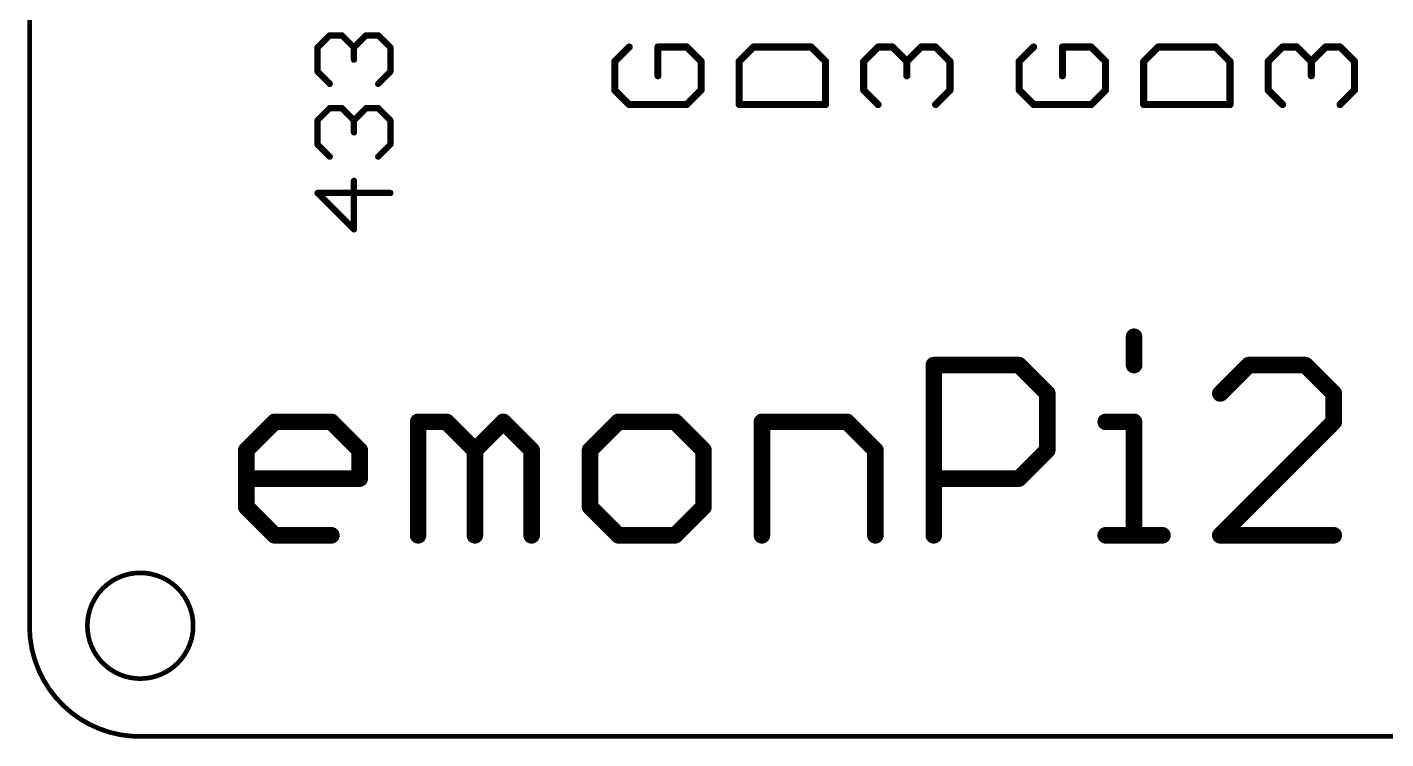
# Model space of a CAD drawing. Extents: x 1 to 175, y -47 to 184.
# Drawn here: x 1.22 to 44.89, y 48.72 to 71.6 of the extents above; entities that cross this region are included whole.
import ezdxf

# ---------------------------------------------------------------- set-up
doc = ezdxf.new("R2010")
doc.units = 0
doc.layers.add('20', color=53, linetype='CONTINUOUS')

msp = doc.modelspace()

# ---------------------------------------------------------------- linework, layer by layer
at = {"layer": '20'}
for points, const_width in [([(1.3, 52.3), (1.3, 89.5)], 0.15), ([(10.5596, 70.9486), (10.9494, 71.3384)], 0.2032), ([(10.9494, 71.3384), (11.3392, 71.3384)], 0.2032), ([(11.3392, 71.3384), (11.729, 70.9486)], 0.2032), ([(11.729, 70.9486), (12.1188, 71.3384)], 0.2032), ([(12.1188, 71.3384), (12.5086, 71.3384)], 0.2032), ([(12.5086, 71.3384), (12.8984, 70.9486)], 0.2032), ([(10.5596, 70.169), (10.5596, 70.9486)], 0.2032), ([(11.729, 70.9486), (11.729, 70.5588)], 0.2032), ([(12.8984, 70.9486), (12.8984, 70.169)], 0.2032), ([(20.5742, 70.9635), (20.1119, 70.5012)], 0.2286), ([(22.4234, 70.9635), (21.4988, 70.9635)], 0.2286), ([(21.4988, 70.9635), (21.4988, 70.0389)], 0.2286), ([(22.8857, 70.5012), (22.4234, 70.9635)], 0.2286), ([(24.5742, 70.9635), (24.1119, 70.5012)], 0.2286), ([(26.4234, 70.9635), (24.5742, 70.9635)], 0.2286), ([(26.8857, 70.5012), (26.4234, 70.9635)], 0.2286), ([(28.1119, 70.5012), (28.5742, 70.9635)], 0.2286), ([(28.5742, 70.9635), (29.0365, 70.9635)], 0.2286), ([(29.0365, 70.9635), (29.4988, 70.5012)], 0.2286), ([(29.4988, 70.5012), (29.9611, 70.9635)], 0.2286), ([(29.9611, 70.9635), (30.4234, 70.9635)], 0.2286), ([(30.4234, 70.9635), (30.8857, 70.5012)], 0.2286), ([(33.5742, 70.9635), (33.1119, 70.5012)], 0.2286), ([(35.4234, 70.9635), (34.4988, 70.9635)], 0.2286), ([(34.4988, 70.9635), (34.4988, 70.0389)], 0.2286), ([(35.8857, 70.5012), (35.4234, 70.9635)], 0.2286), ([(37.5742, 70.9635), (37.1119, 70.5012)], 0.2286), ([(39.4234, 70.9635), (37.5742, 70.9635)], 0.2286), ([(39.8857, 70.5012), (39.4234, 70.9635)], 0.2286), ([(41.1119, 70.5012), (41.5742, 70.9635)], 0.2286), ([(41.5742, 70.9635), (42.0365, 70.9635)], 0.2286), ([(42.0365, 70.9635), (42.4988, 70.5012)], 0.2286), ([(42.4988, 70.5012), (42.9611, 70.9635)], 0.2286), ([(42.9611, 70.9635), (43.4234, 70.9635)], 0.2286), ([(43.4234, 70.9635), (43.8857, 70.5012)], 0.2286), ([(20.1119, 70.5012), (20.1119, 69.5766)], 0.2286), ([(22.8857, 69.5766), (22.8857, 70.5012)], 0.2286), ([(24.1119, 70.5012), (24.1119, 69.1143)], 0.2286), ([(26.8857, 69.1143), (26.8857, 70.5012)], 0.2286), ([(28.1119, 69.5766), (28.1119, 70.5012)], 0.2286), ([(29.4988, 70.5012), (29.4988, 70.0389)], 0.2286), ([(30.8857, 70.5012), (30.8857, 69.5766)], 0.2286), ([(33.1119, 70.5012), (33.1119, 69.5766)], 0.2286), ([(35.8857, 69.5766), (35.8857, 70.5012)], 0.2286), ([(37.1119, 70.5012), (37.1119, 69.1143)], 0.2286), ([(39.8857, 69.1143), (39.8857, 70.5012)], 0.2286), ([(41.1119, 69.5766), (41.1119, 70.5012)], 0.2286), ([(42.4988, 70.5012), (42.4988, 70.0389)], 0.2286), ([(43.8857, 70.5012), (43.8857, 69.5766)], 0.2286), ([(10.9494, 69.7792), (10.5596, 70.169)], 0.2032), ([(12.8984, 70.169), (12.5086, 69.7792)], 0.2032), ([(20.1119, 69.5766), (20.5742, 69.1143)], 0.2286), ([(22.4234, 69.1143), (22.8857, 69.5766)], 0.2286), ([(28.5742, 69.1143), (28.1119, 69.5766)], 0.2286), ([(30.8857, 69.5766), (30.4234, 69.1143)], 0.2286), ([(33.1119, 69.5766), (33.5742, 69.1143)], 0.2286), ([(35.4234, 69.1143), (35.8857, 69.5766)], 0.2286), ([(41.5742, 69.1143), (41.1119, 69.5766)], 0.2286), ([(43.8857, 69.5766), (43.4234, 69.1143)], 0.2286), ([(10.5596, 68.6098), (10.9494, 68.9996)], 0.2032), ([(10.9494, 68.9996), (11.3392, 68.9996)], 0.2032), ([(11.3392, 68.9996), (11.729, 68.6098)], 0.2032), ([(11.729, 68.6098), (12.1188, 68.9996)], 0.2032), ([(12.1188, 68.9996), (12.5086, 68.9996)], 0.2032), ([(12.5086, 68.9996), (12.8984, 68.6098)], 0.2032), ([(20.5742, 69.1143), (22.4234, 69.1143)], 0.2286), ([(24.1119, 69.1143), (26.8857, 69.1143)], 0.2286), ([(33.5742, 69.1143), (35.4234, 69.1143)], 0.2286), ([(37.1119, 69.1143), (39.8857, 69.1143)], 0.2286), ([(10.5596, 67.8302), (10.5596, 68.6098)], 0.2032), ([(11.729, 68.6098), (11.729, 68.22)], 0.2032), ([(12.8984, 68.6098), (12.8984, 67.8302)], 0.2032), ([(10.9494, 67.4404), (10.5596, 67.8302)], 0.2032), ([(12.8984, 67.8302), (12.5086, 67.4404)], 0.2032), ([(11.729, 65.1016), (11.729, 66.6608)], 0.2032), ([(12.8984, 66.271), (10.5596, 66.271)], 0.2032), ([(10.5596, 66.271), (11.729, 65.1016)], 0.2032), ([(36.8022, 61.6499), (36.8022, 60.738)], 0.5334), ([(30.3656, 55.2667), (30.3656, 60.738)], 0.5334), ([(30.3656, 60.738), (33.1012, 60.738)], 0.5334), ([(33.1012, 60.738), (34.0131, 59.8261)], 0.5334), ([(40.4853, 60.738), (39.5735, 59.8261)], 0.5334), ([(42.3091, 60.738), (40.4853, 60.738)], 0.5334), ([(43.221, 59.8261), (42.3091, 60.738)], 0.5334), ([(34.0131, 59.8261), (34.0131, 58.0023)], 0.5334), ([(43.221, 58.9142), (43.221, 59.8261)], 0.5334), ([(8.2667, 58.0023), (9.1786, 58.9142)], 0.5334), ([(9.1786, 58.9142), (11.0023, 58.9142)], 0.5334), ([(11.0023, 58.9142), (11.9142, 58.0023)], 0.5334), ([(13.7914, 55.2667), (13.7914, 58.9142)], 0.5334), ([(13.7914, 58.9142), (14.7033, 58.9142)], 0.5334), ([(14.7033, 58.9142), (15.6152, 58.0023)], 0.5334), ([(15.6152, 58.0023), (16.5271, 58.9142)], 0.5334), ([(16.5271, 58.9142), (17.4389, 58.0023)], 0.5334), ([(20.228, 58.9142), (19.3161, 58.0023)], 0.5334), ([(22.0518, 58.9142), (20.228, 58.9142)], 0.5334), ([(22.9637, 58.0023), (22.0518, 58.9142)], 0.5334), ([(24.8409, 55.2667), (24.8409, 58.9142)], 0.5334), ([(24.8409, 58.9142), (27.5765, 58.9142)], 0.5334), ([(27.5765, 58.9142), (28.4884, 58.0023)], 0.5334), ([(35.8903, 58.9142), (36.8022, 58.9142)], 0.5334), ([(36.8022, 58.9142), (36.8022, 55.2667)], 0.5334), ([(39.5735, 55.2667), (43.221, 58.9142)], 0.5334), ([(8.2667, 56.1786), (8.2667, 58.0023)], 0.5334), ([(11.9142, 58.0023), (11.9142, 57.0905)], 0.5334), ([(15.6152, 58.0023), (15.6152, 55.2667)], 0.5334), ([(17.4389, 58.0023), (17.4389, 55.2667)], 0.5334), ([(19.3161, 58.0023), (19.3161, 56.1786)], 0.5334), ([(22.9637, 56.1786), (22.9637, 58.0023)], 0.5334), ([(28.4884, 58.0023), (28.4884, 55.2667)], 0.5334), ([(34.0131, 58.0023), (33.1012, 57.0905)], 0.5334), ([(11.9142, 57.0905), (8.2667, 57.0905)], 0.5334), ([(33.1012, 57.0905), (30.3656, 57.0905)], 0.5334), ([(9.1786, 55.2667), (8.2667, 56.1786)], 0.5334), ([(19.3161, 56.1786), (20.228, 55.2667)], 0.5334), ([(22.0518, 55.2667), (22.9637, 56.1786)], 0.5334), ([(11.0023, 55.2667), (9.1786, 55.2667)], 0.5334), ([(20.228, 55.2667), (22.0518, 55.2667)], 0.5334), ([(35.8903, 55.2667), (37.7141, 55.2667)], 0.5334), ([(43.221, 55.2667), (39.5735, 55.2667)], 0.5334), ([(89.1, 48.8), (4.9, 48.8)], 0.15)]:
    msp.add_lwpolyline(points, dxfattribs=dict(at, const_width=const_width))
for points, const_width in [([(10.9494, 71.3892, 1), (10.9494, 71.2876)], 0.1016), ([(10.9853, 71.3025, 1), (10.9135, 71.3743)], 0.1016), ([(11.3751, 71.3743, 1), (11.3033, 71.3025)], 0.1016), ([(11.3392, 71.2876, 1), (11.3392, 71.3892)], 0.1016), ([(12.1188, 71.3892, 1), (12.1188, 71.2876)], 0.1016), ([(12.1547, 71.3025, 1), (12.0829, 71.3743)], 0.1016), ([(12.5445, 71.3743, 1), (12.4727, 71.3025)], 0.1016), ([(12.5086, 71.2876, 1), (12.5086, 71.3892)], 0.1016), ([(10.6104, 70.9486, 1), (10.5088, 70.9486)], 0.1016), ([(10.5237, 70.9845, 1), (10.5955, 70.9127)], 0.1016), ([(11.7798, 70.9486, 1), (11.6782, 70.9486)], 0.1016), ([(11.6931, 70.9845, 1), (11.7649, 70.9127)], 0.1016), ([(11.6931, 70.9127, 1), (11.7649, 70.9845)], 0.1016), ([(12.9492, 70.9486, 1), (12.8476, 70.9486)], 0.1016), ([(12.8625, 70.9127, 1), (12.9343, 70.9845)], 0.1016), ([(20.6146, 70.9231, 1), (20.5338, 71.0039)], 0.1143), ([(21.4988, 71.0206, 1), (21.4988, 70.9063)], 0.1143), ([(21.556, 70.9635, 1), (21.4417, 70.9635)], 0.1143), ([(22.4638, 71.0039, 1), (22.383, 70.9231)], 0.1143), ([(22.4234, 70.9063, 1), (22.4234, 71.0206)], 0.1143), ([(24.5742, 71.0206, 1), (24.5742, 70.9063)], 0.1143), ([(24.6146, 70.9231, 1), (24.5338, 71.0039)], 0.1143), ([(26.4638, 71.0039, 1), (26.383, 70.9231)], 0.1143), ([(26.4234, 70.9063, 1), (26.4234, 71.0206)], 0.1143), ([(28.5742, 71.0206, 1), (28.5742, 70.9063)], 0.1143), ([(28.6146, 70.9231, 1), (28.5338, 71.0039)], 0.1143), ([(29.0769, 71.0039, 1), (28.9961, 70.9231)], 0.1143), ([(29.0365, 70.9063, 1), (29.0365, 71.0206)], 0.1143), ([(29.9611, 71.0206, 1), (29.9611, 70.9063)], 0.1143), ([(30.0015, 70.9231, 1), (29.9207, 71.0039)], 0.1143), ([(30.4638, 71.0039, 1), (30.383, 70.9231)], 0.1143), ([(30.4234, 70.9063, 1), (30.4234, 71.0206)], 0.1143), ([(33.6146, 70.9231, 1), (33.5338, 71.0039)], 0.1143), ([(34.556, 70.9635, 1), (34.4417, 70.9635)], 0.1143), ([(34.4988, 71.0206, 1), (34.4988, 70.9063)], 0.1143), ([(35.4638, 71.0039, 1), (35.383, 70.9231)], 0.1143), ([(35.4234, 70.9063, 1), (35.4234, 71.0206)], 0.1143), ([(37.5742, 71.0206, 1), (37.5742, 70.9063)], 0.1143), ([(37.6146, 70.9231, 1), (37.5338, 71.0039)], 0.1143), ([(39.4638, 71.0039, 1), (39.383, 70.9231)], 0.1143), ([(39.4234, 70.9063, 1), (39.4234, 71.0206)], 0.1143), ([(41.5742, 71.0206, 1), (41.5742, 70.9063)], 0.1143), ([(41.6146, 70.9231, 1), (41.5338, 71.0039)], 0.1143), ([(42.0769, 71.0039, 1), (41.9961, 70.9231)], 0.1143), ([(42.0365, 70.9063, 1), (42.0365, 71.0206)], 0.1143), ([(42.9611, 71.0206, 1), (42.9611, 70.9063)], 0.1143), ([(43.0015, 70.9231, 1), (42.9207, 71.0039)], 0.1143), ([(43.4638, 71.0039, 1), (43.383, 70.9231)], 0.1143), ([(43.4234, 70.9063, 1), (43.4234, 71.0206)], 0.1143), ([(11.6782, 70.5588, 1), (11.7798, 70.5588)], 0.1016), ([(20.0715, 70.5416, 1), (20.1523, 70.4608)], 0.1143), ([(20.1691, 70.5012, 1), (20.0548, 70.5012)], 0.1143), ([(22.9428, 70.5012, 1), (22.8285, 70.5012)], 0.1143), ([(22.8453, 70.4608, 1), (22.9261, 70.5416)], 0.1143), ([(24.0715, 70.5416, 1), (24.1523, 70.4608)], 0.1143), ([(24.1691, 70.5012, 1), (24.0548, 70.5012)], 0.1143), ([(26.9428, 70.5012, 1), (26.8285, 70.5012)], 0.1143), ([(26.8453, 70.4608, 1), (26.9261, 70.5416)], 0.1143), ([(28.0715, 70.5416, 1), (28.1523, 70.4608)], 0.1143), ([(28.1691, 70.5012, 1), (28.0548, 70.5012)], 0.1143), ([(29.4584, 70.5416, 1), (29.5392, 70.4608)], 0.1143), ([(29.556, 70.5012, 1), (29.4417, 70.5012)], 0.1143), ([(29.4584, 70.4608, 1), (29.5392, 70.5416)], 0.1143), ([(30.9428, 70.5012, 1), (30.8285, 70.5012)], 0.1143), ([(30.8453, 70.4608, 1), (30.9261, 70.5416)], 0.1143), ([(33.0715, 70.5416, 1), (33.1523, 70.4608)], 0.1143), ([(33.1691, 70.5012, 1), (33.0548, 70.5012)], 0.1143), ([(35.9428, 70.5012, 1), (35.8285, 70.5012)], 0.1143), ([(35.8453, 70.4608, 1), (35.9261, 70.5416)], 0.1143), ([(37.0715, 70.5416, 1), (37.1523, 70.4608)], 0.1143), ([(37.1691, 70.5012, 1), (37.0548, 70.5012)], 0.1143), ([(39.9428, 70.5012, 1), (39.8285, 70.5012)], 0.1143), ([(39.8453, 70.4608, 1), (39.9261, 70.5416)], 0.1143), ([(41.0715, 70.5416, 1), (41.1523, 70.4608)], 0.1143), ([(41.1691, 70.5012, 1), (41.0548, 70.5012)], 0.1143), ([(42.556, 70.5012, 1), (42.4417, 70.5012)], 0.1143), ([(42.4584, 70.5416, 1), (42.5392, 70.4608)], 0.1143), ([(42.4584, 70.4608, 1), (42.5392, 70.5416)], 0.1143), ([(43.9428, 70.5012, 1), (43.8285, 70.5012)], 0.1143), ([(43.8453, 70.4608, 1), (43.9261, 70.5416)], 0.1143), ([(10.5955, 70.2049, 1), (10.5237, 70.1331)], 0.1016), ([(10.5088, 70.169, 1), (10.6104, 70.169)], 0.1016), ([(12.8476, 70.169, 1), (12.9492, 70.169)], 0.1016), ([(12.9343, 70.1331, 1), (12.8625, 70.2049)], 0.1016), ([(21.4417, 70.0389, 1), (21.556, 70.0389)], 0.1143), ([(29.4417, 70.0389, 1), (29.556, 70.0389)], 0.1143), ([(34.4417, 70.0389, 1), (34.556, 70.0389)], 0.1143), ([(42.4417, 70.0389, 1), (42.556, 70.0389)], 0.1143), ([(10.9135, 69.7433, 1), (10.9853, 69.8151)], 0.1016), ([(12.4727, 69.8151, 1), (12.5445, 69.7433)], 0.1016), ([(20.1523, 69.617, 1), (20.0715, 69.5362)], 0.1143), ([(20.0548, 69.5766, 1), (20.1691, 69.5766)], 0.1143), ([(22.8285, 69.5766, 1), (22.9428, 69.5766)], 0.1143), ([(22.9261, 69.5362, 1), (22.8453, 69.617)], 0.1143), ([(28.1523, 69.617, 1), (28.0715, 69.5362)], 0.1143), ([(28.0548, 69.5766, 1), (28.1691, 69.5766)], 0.1143), ([(30.8285, 69.5766, 1), (30.9428, 69.5766)], 0.1143), ([(30.9261, 69.5362, 1), (30.8453, 69.617)], 0.1143), ([(33.1523, 69.617, 1), (33.0715, 69.5362)], 0.1143), ([(33.0548, 69.5766, 1), (33.1691, 69.5766)], 0.1143), ([(35.8285, 69.5766, 1), (35.9428, 69.5766)], 0.1143), ([(35.9261, 69.5362, 1), (35.8453, 69.617)], 0.1143), ([(41.1523, 69.617, 1), (41.0715, 69.5362)], 0.1143), ([(41.0548, 69.5766, 1), (41.1691, 69.5766)], 0.1143), ([(43.8285, 69.5766, 1), (43.9428, 69.5766)], 0.1143), ([(43.9261, 69.5362, 1), (43.8453, 69.617)], 0.1143), ([(10.9494, 69.0504, 1), (10.9494, 68.9488)], 0.1016), ([(10.9853, 68.9637, 1), (10.9135, 69.0355)], 0.1016), ([(11.3751, 69.0355, 1), (11.3033, 68.9637)], 0.1016), ([(11.3392, 68.9488, 1), (11.3392, 69.0504)], 0.1016), ([(12.1188, 69.0504, 1), (12.1188, 68.9488)], 0.1016), ([(12.1547, 68.9637, 1), (12.0829, 69.0355)], 0.1016), ([(12.5445, 69.0355, 1), (12.4727, 68.9637)], 0.1016), ([(12.5086, 68.9488, 1), (12.5086, 69.0504)], 0.1016), ([(20.5742, 69.1714, 1), (20.5742, 69.0572)], 0.1143), ([(20.5338, 69.0739, 1), (20.6146, 69.1547)], 0.1143), ([(22.383, 69.1547, 1), (22.4638, 69.0739)], 0.1143), ([(22.4234, 69.0572, 1), (22.4234, 69.1714)], 0.1143), ([(24.1119, 69.1714, 1), (24.1119, 69.0572)], 0.1143), ([(24.0548, 69.1143, 1), (24.1691, 69.1143)], 0.1143), ([(26.8285, 69.1143, 1), (26.9428, 69.1143)], 0.1143), ([(26.8857, 69.0572, 1), (26.8857, 69.1714)], 0.1143), ([(28.5338, 69.0739, 1), (28.6146, 69.1547)], 0.1143), ([(30.383, 69.1547, 1), (30.4638, 69.0739)], 0.1143), ([(33.5742, 69.1714, 1), (33.5742, 69.0572)], 0.1143), ([(33.5338, 69.0739, 1), (33.6146, 69.1547)], 0.1143), ([(35.383, 69.1547, 1), (35.4638, 69.0739)], 0.1143), ([(35.4234, 69.0572, 1), (35.4234, 69.1714)], 0.1143), ([(37.1119, 69.1714, 1), (37.1119, 69.0572)], 0.1143), ([(37.0548, 69.1143, 1), (37.1691, 69.1143)], 0.1143), ([(39.8285, 69.1143, 1), (39.9428, 69.1143)], 0.1143), ([(39.8857, 69.0572, 1), (39.8857, 69.1714)], 0.1143), ([(41.5338, 69.0739, 1), (41.6146, 69.1547)], 0.1143), ([(43.383, 69.1547, 1), (43.4638, 69.0739)], 0.1143), ([(10.6104, 68.6098, 1), (10.5088, 68.6098)], 0.1016), ([(10.5237, 68.6457, 1), (10.5955, 68.5739)], 0.1016), ([(11.7798, 68.6098, 1), (11.6782, 68.6098)], 0.1016), ([(11.6931, 68.6457, 1), (11.7649, 68.5739)], 0.1016), ([(11.6931, 68.5739, 1), (11.7649, 68.6457)], 0.1016), ([(12.9492, 68.6098, 1), (12.8476, 68.6098)], 0.1016), ([(12.8625, 68.5739, 1), (12.9343, 68.6457)], 0.1016), ([(11.6782, 68.22, 1), (11.7798, 68.22)], 0.1016), ([(10.5955, 67.8661, 1), (10.5237, 67.7943)], 0.1016), ([(10.5088, 67.8302, 1), (10.6104, 67.8302)], 0.1016), ([(12.8476, 67.8302, 1), (12.9492, 67.8302)], 0.1016), ([(12.9343, 67.7943, 1), (12.8625, 67.8661)], 0.1016), ([(10.9135, 67.4045, 1), (10.9853, 67.4763)], 0.1016), ([(12.4727, 67.4763, 1), (12.5445, 67.4045)], 0.1016), ([(11.7798, 66.6608, 1), (11.6782, 66.6608)], 0.1016), ([(10.5596, 66.3218, 1), (10.5596, 66.2202)], 0.1016), ([(10.5955, 66.3069, 1), (10.5237, 66.2351)], 0.1016), ([(12.8984, 66.2202, 1), (12.8984, 66.3218)], 0.1016), ([(11.6782, 65.1016, 1), (11.7798, 65.1016)], 0.1016), ([(11.6931, 65.0657, 1), (11.7649, 65.1375)], 0.1016), ([(36.9355, 61.6499, 1), (36.6688, 61.6499)], 0.2667), ([(30.4989, 60.738, 1), (30.2322, 60.738)], 0.2667), ([(30.3656, 60.8713, 1), (30.3656, 60.6046)], 0.2667), ([(33.1955, 60.8323, 1), (33.0069, 60.6437)], 0.2667), ([(33.1012, 60.6046, 1), (33.1012, 60.8713)], 0.2667), ([(36.6688, 60.738, 1), (36.9355, 60.738)], 0.2667), ([(40.4853, 60.8713, 1), (40.4853, 60.6046)], 0.2667), ([(40.5796, 60.6437, 1), (40.391, 60.8323)], 0.2667), ([(42.4034, 60.8323, 1), (42.2148, 60.6437)], 0.2667), ([(42.3091, 60.6046, 1), (42.3091, 60.8713)], 0.2667), ([(34.1465, 59.8261, 1), (33.8798, 59.8261)], 0.2667), ([(33.9188, 59.7318, 1), (34.1074, 59.9204)], 0.2667), ([(39.4792, 59.9204, 1), (39.6677, 59.7318)], 0.2667), ([(43.3543, 59.8261, 1), (43.0876, 59.8261)], 0.2667), ([(43.1267, 59.7318, 1), (43.3153, 59.9204)], 0.2667), ([(9.1786, 59.0476, 1), (9.1786, 58.7809)], 0.2667), ([(9.2729, 58.8199, 1), (9.0843, 59.0085)], 0.2667), ([(11.0966, 59.0085, 1), (10.908, 58.8199)], 0.2667), ([(11.0023, 58.7809, 1), (11.0023, 59.0476)], 0.2667), ([(13.7914, 59.0476, 1), (13.7914, 58.7809)], 0.2667), ([(13.9248, 58.9142, 1), (13.6581, 58.9142)], 0.2667), ([(14.7976, 59.0085, 1), (14.609, 58.8199)], 0.2667), ([(14.7033, 58.7809, 1), (14.7033, 59.0476)], 0.2667), ([(16.6214, 59.0085, 1), (16.4328, 58.8199)], 0.2667), ([(16.6214, 58.8199, 1), (16.4328, 59.0085)], 0.2667), ([(20.228, 59.0476, 1), (20.228, 58.7809)], 0.2667), ([(20.3223, 58.8199, 1), (20.1337, 59.0085)], 0.2667), ([(22.1461, 59.0085, 1), (21.9575, 58.8199)], 0.2667), ([(22.0518, 58.7809, 1), (22.0518, 59.0476)], 0.2667), ([(24.9742, 58.9142, 1), (24.7075, 58.9142)], 0.2667), ([(24.8409, 59.0476, 1), (24.8409, 58.7809)], 0.2667), ([(27.6708, 59.0085, 1), (27.4822, 58.8199)], 0.2667), ([(27.5765, 58.7809, 1), (27.5765, 59.0476)], 0.2667), ([(35.8903, 59.0476, 1), (35.8903, 58.7809)], 0.2667), ([(36.9355, 58.9142, 1), (36.6688, 58.9142)], 0.2667), ([(36.8022, 58.7809, 1), (36.8022, 59.0476)], 0.2667), ([(43.0876, 58.9142, 1), (43.3543, 58.9142)], 0.2667), ([(43.3153, 58.8199, 1), (43.1267, 59.0085)], 0.2667), ([(8.4001, 58.0023, 1), (8.1334, 58.0023)], 0.2667), ([(8.1724, 58.0966, 1), (8.361, 57.908)], 0.2667), ([(12.0476, 58.0023, 1), (11.7809, 58.0023)], 0.2667), ([(11.8199, 57.908, 1), (12.0085, 58.0966)], 0.2667), ([(15.7485, 58.0023, 1), (15.4818, 58.0023)], 0.2667), ([(15.5209, 58.0966, 1), (15.7095, 57.908)], 0.2667), ([(15.5209, 57.908, 1), (15.7095, 58.0966)], 0.2667), ([(17.5723, 58.0023, 1), (17.3056, 58.0023)], 0.2667), ([(17.3446, 57.908, 1), (17.5332, 58.0966)], 0.2667), ([(19.4495, 58.0023, 1), (19.1828, 58.0023)], 0.2667), ([(19.2219, 58.0966, 1), (19.4104, 57.908)], 0.2667), ([(23.097, 58.0023, 1), (22.8303, 58.0023)], 0.2667), ([(22.8694, 57.908, 1), (23.058, 58.0966)], 0.2667), ([(28.6217, 58.0023, 1), (28.355, 58.0023)], 0.2667), ([(28.3941, 57.908, 1), (28.5827, 58.0966)], 0.2667), ([(33.8798, 58.0023, 1), (34.1465, 58.0023)], 0.2667), ([(34.1074, 57.908, 1), (33.9188, 58.0966)], 0.2667), ([(8.2667, 57.2238, 1), (8.2667, 56.9571)], 0.2667), ([(11.7809, 57.0905, 1), (12.0476, 57.0905)], 0.2667), ([(11.9142, 56.9571, 1), (11.9142, 57.2238)], 0.2667), ([(30.3656, 57.2238, 1), (30.3656, 56.9571)], 0.2667), ([(33.0069, 57.1847, 1), (33.1955, 56.9962)], 0.2667), ([(33.1012, 56.9571, 1), (33.1012, 57.2238)], 0.2667), ([(8.361, 56.2729, 1), (8.1724, 56.0843)], 0.2667), ([(19.4104, 56.2729, 1), (19.2219, 56.0843)], 0.2667), ([(23.058, 56.0843, 1), (22.8694, 56.2729)], 0.2667), ([(8.1334, 56.1786, 1), (8.4001, 56.1786)], 0.2667), ([(19.1828, 56.1786, 1), (19.4495, 56.1786)], 0.2667), ([(22.8303, 56.1786, 1), (23.097, 56.1786)], 0.2667), ([(9.1786, 55.4001, 1), (9.1786, 55.1334)], 0.2667), ([(9.0843, 55.1724, 1), (9.2729, 55.361)], 0.2667), ([(11.0023, 55.1334, 1), (11.0023, 55.4001)], 0.2667), ([(20.228, 55.4001, 1), (20.228, 55.1334)], 0.2667), ([(20.1337, 55.1724, 1), (20.3223, 55.361)], 0.2667), ([(21.9575, 55.361, 1), (22.1461, 55.1724)], 0.2667), ([(22.0518, 55.1334, 1), (22.0518, 55.4001)], 0.2667), ([(35.8903, 55.4001, 1), (35.8903, 55.1334)], 0.2667), ([(37.7141, 55.1334, 1), (37.7141, 55.4001)], 0.2667), ([(39.5735, 55.4001, 1), (39.5735, 55.1334)], 0.2667), ([(39.4792, 55.361, 1), (39.6677, 55.1724)], 0.2667), ([(43.221, 55.1334, 1), (43.221, 55.4001)], 0.2667), ([(13.6581, 55.2667, 1), (13.9248, 55.2667)], 0.2667), ([(15.4818, 55.2667, 1), (15.7485, 55.2667)], 0.2667), ([(17.3056, 55.2667, 1), (17.5723, 55.2667)], 0.2667), ([(24.7075, 55.2667, 1), (24.9742, 55.2667)], 0.2667), ([(28.355, 55.2667, 1), (28.6217, 55.2667)], 0.2667), ([(30.2322, 55.2667, 1), (30.4989, 55.2667)], 0.2667), ([(36.6688, 55.2667, 1), (36.9355, 55.2667)], 0.2667), ([(4.86, 50.66, 1), (4.86, 54.06, 1), (4.86, 50.66)], 0.15), ([(1.3, 52.3, 0.4142), (4.9, 48.8)], 0.15), ([(1.3375, 52.3005, 1), (1.2625, 52.2995)], 0.075), ([(1.2625, 52.3, 1), (1.3375, 52.3)], 0.075), ([(4.9, 48.8375, 1), (4.9, 48.7625)], 0.075), ([(4.9005, 48.7625, 1), (4.8995, 48.8375)], 0.075)]:
    msp.add_lwpolyline(points, format="xyb", dxfattribs=dict(at, const_width=const_width))

doc.saveas('drawing.dxf')
